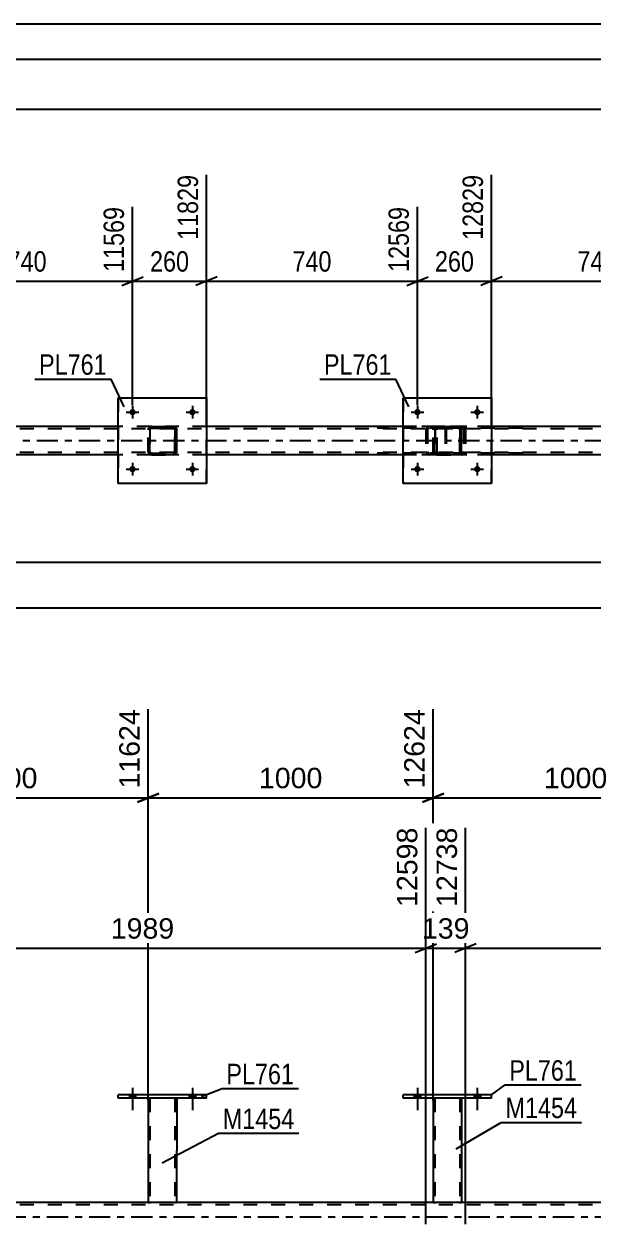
# Model space of a CAD drawing. Header units: millimetres. Extents: x 0 to 841, y 0 to 594.
# Drawn here: x 508.8 to 588.7, y 425.6 to 594 of the extents above; entities that cross this region are included whole.
import ezdxf

# ---------------------------------------------------------------- set-up
doc = ezdxf.new("R2010")
doc.units = ezdxf.units.MM
doc.linetypes.add('DXK_LINE_DOT2', pattern=[3.9198, 1.9599, -1.9599])
doc.linetypes.add('DXK_LINE_DOT3', pattern=[5.9187, 2.979, -0.9799, 0.9799, -0.9799])
doc.styles.add('Arial', font='ARIAL.TTF', dxfattribs={"height": 0.2})
doc.styles.add('Arial Narrow', font='ARIALN.TTF', dxfattribs={"height": 0.2})

# ---------------------------------------------------------------- blocks, each defined once
blk = doc.blocks.new('Unknown-317311647-1113')
at = {"color": 5, "linetype": 'Continuous'}
for p, q in [((841, 594), (0, 594)), ((836, 589), (5, 589))]:
    blk.add_line(p, q, dxfattribs=at)
blk = doc.blocks.new('Part-317311647-2614 - 2495')
at = {"color": 7, "linetype": 'DXK_LINE_DOT2'}
for p, q in [((710.15, 428.28), (74.08, 428.28)), ((530.27, 428.6), (526.27, 428.6)), ((570.28, 428.6), (566.28, 428.6))]:
    blk.add_line(p, q, dxfattribs=at)
at = {"color": 2, "linetype": 'Continuous'}
for p, q in [((526.27, 428.6), (490.27, 428.6)), ((566.28, 428.6), (530.27, 428.6)), ((606.28, 428.6), (570.28, 428.6))]:
    blk.add_line(p, q, dxfattribs=at)
at = {"color": 7, "linetype": 'DXK_LINE_DOT3'}
blk.add_line((74.08, 426.6), (719.95, 426.6), dxfattribs=at)
blk = doc.blocks.new('Bolt-317311647-2551 - 2495')
at = {"linetype": 'Continuous'}
for points in [[(563.64, 443.24), (564.52, 443.24), (564.52, 443.72), (563.64, 443.72)], [(572.04, 443.24), (572.92, 443.24), (572.92, 443.72), (572.04, 443.72)]]:
    blk.add_hatch(color=1, dxfattribs=at).paths.add_polyline_path(points)
at = {"color": 1, "linetype": 'Continuous'}
for p, q in [((564.08, 444.72), (564.08, 441.6)), ((572.48, 444.72), (572.48, 441.6)), ((563.64, 443.72), (563.64, 443.24)), ((564.52, 443.72), (564.52, 443.24)), ((572.04, 443.72), (572.04, 443.24)), ((572.92, 443.72), (572.92, 443.24))]:
    blk.add_line(p, q, dxfattribs=at)
blk = doc.blocks.new('Bolt-317311647-2552 - 2495')
at = {"linetype": 'Continuous'}
for points in [[(563.64, 443.24), (564.52, 443.24), (564.52, 443.72), (563.64, 443.72)], [(572.04, 443.24), (572.92, 443.24), (572.92, 443.72), (572.04, 443.72)]]:
    blk.add_hatch(color=1, dxfattribs=at).paths.add_polyline_path(points)
at = {"color": 1, "linetype": 'Continuous'}
for p, q in [((564.08, 444.72), (564.08, 441.6)), ((572.48, 444.72), (572.48, 441.6)), ((563.64, 443.72), (563.64, 443.24)), ((564.52, 443.72), (564.52, 443.24)), ((572.04, 443.72), (572.04, 443.24)), ((572.92, 443.72), (572.92, 443.24))]:
    blk.add_line(p, q, dxfattribs=at)
blk = doc.blocks.new('Bolt-317311647-2553 - 2495')
at = {"linetype": 'Continuous'}
for points in [[(523.64, 443.24), (524.52, 443.24), (524.52, 443.72), (523.64, 443.72)], [(532.04, 443.24), (532.92, 443.24), (532.92, 443.72), (532.04, 443.72)]]:
    blk.add_hatch(color=1, dxfattribs=at).paths.add_polyline_path(points)
at = {"color": 1, "linetype": 'Continuous'}
for p, q in [((524.08, 444.72), (524.08, 441.6)), ((532.48, 444.72), (532.48, 441.6)), ((523.64, 443.72), (523.64, 443.24)), ((524.52, 443.72), (524.52, 443.24)), ((532.04, 443.72), (532.04, 443.24)), ((532.92, 443.72), (532.92, 443.24))]:
    blk.add_line(p, q, dxfattribs=at)
blk = doc.blocks.new('Bolt-317311647-2554 - 2495')
at = {"linetype": 'Continuous'}
for points in [[(523.64, 443.24), (524.52, 443.24), (524.52, 443.72), (523.64, 443.72)], [(532.04, 443.24), (532.92, 443.24), (532.92, 443.72), (532.04, 443.72)]]:
    blk.add_hatch(color=1, dxfattribs=at).paths.add_polyline_path(points)
at = {"color": 1, "linetype": 'Continuous'}
for p, q in [((524.08, 444.72), (524.08, 441.6)), ((532.48, 444.72), (532.48, 441.6)), ((523.64, 443.72), (523.64, 443.24)), ((524.52, 443.72), (524.52, 443.24)), ((532.04, 443.72), (532.04, 443.24)), ((532.92, 443.72), (532.92, 443.24))]:
    blk.add_line(p, q, dxfattribs=at)
blk = doc.blocks.new('Part-317311647-2709 - 2495')
at = {"color": 2, "linetype": 'Continuous'}
for p, q in [((562.08, 443.24), (562.08, 443.72)), ((574.48, 443.72), (562.08, 443.72)), ((574.48, 443.24), (562.08, 443.24)), ((574.48, 443.24), (574.48, 443.72))]:
    blk.add_line(p, q, dxfattribs=at)
blk = doc.blocks.new('Part-317311647-2714 - 2495')
at = {"color": 7, "linetype": 'DXK_LINE_DOT2'}
for p, q in [((566.28, 443.25), (566.28, 443.25)), ((566.28, 443.25), (566.28, 443.24)), ((566.28, 443.24), (566.28, 443.25)), ((566.32, 443.25), (566.28, 443.25)), ((566.28, 443.25), (566.32, 443.25)), ((566.42, 443.25), (566.32, 443.25)), ((566.32, 443.25), (566.42, 443.25)), ((566.54, 443.25), (566.42, 443.25)), ((566.42, 443.25), (566.58, 443.25)), ((566.52, 443.25), (566.52, 443.25)), ((566.52, 443.25), (566.52, 428.6)), ((566.54, 443.25), (566.52, 443.25)), ((566.52, 443.25), (566.54, 443.25)), ((569.98, 443.24), (566.54, 443.25)), ((566.59, 443.25), (566.54, 443.25)), ((566.54, 443.25), (566.59, 443.25)), ((569.98, 443.24), (566.58, 443.25)), ((569.89, 443.24), (566.59, 443.25)), ((566.59, 443.25), (566.67, 443.25)), ((569.97, 443.24), (566.67, 443.25)), ((569.97, 443.24), (569.89, 443.24)), ((570.02, 443.24), (569.97, 443.24)), ((569.97, 443.24), (570.02, 443.24)), ((569.98, 443.24), (570.14, 443.24)), ((570.14, 443.24), (569.98, 443.24)), ((570.04, 443.24), (570.02, 443.24)), ((570.02, 443.24), (570.04, 443.24)), ((570.04, 443.24), (570.04, 443.24)), ((570.04, 443.24), (570.04, 428.6)), ((570.14, 443.24), (570.24, 443.24)), ((570.24, 443.24), (570.14, 443.24)), ((570.24, 443.24), (570.28, 443.24)), ((570.28, 443.24), (570.24, 443.24)), ((570.28, 443.24), (570.28, 443.24)), ((570.28, 443.24), (570.28, 443.24)), ((570.28, 443.24), (570.28, 443.24)), ((566.28, 428.6), (566.31, 428.6)), ((566.31, 428.6), (566.42, 428.6)), ((566.42, 428.6), (566.57, 428.6)), ((566.53, 428.6), (566.52, 428.6)), ((566.52, 428.6), (566.53, 428.6)), ((566.59, 428.6), (566.53, 428.6)), ((566.53, 428.6), (566.57, 428.6)), ((569.98, 428.6), (566.57, 428.6)), ((566.57, 428.6), (566.59, 428.6)), ((569.89, 428.6), (566.59, 428.6)), ((566.59, 428.6), (566.66, 428.6)), ((570.02, 428.6), (566.66, 428.6)), ((569.97, 428.6), (569.89, 428.6)), ((570.02, 428.6), (569.97, 428.6)), ((569.98, 428.6), (570.13, 428.6)), ((570.04, 428.6), (570.02, 428.6)), ((570.02, 428.6), (570.04, 428.6)), ((570.13, 428.6), (570.24, 428.6)), ((570.24, 428.6), (570.28, 428.6))]:
    blk.add_line(p, q, dxfattribs=at)
at = {"color": 2, "linetype": 'Continuous'}
for p, q in [((566.28, 443.24), (566.28, 428.6)), ((570.28, 443.24), (570.28, 428.6)), ((566.31, 428.6), (566.28, 428.6)), ((566.42, 428.6), (566.31, 428.6)), ((566.57, 428.6), (566.42, 428.6)), ((569.98, 428.6), (566.57, 428.6)), ((570.13, 428.6), (569.98, 428.6)), ((570.24, 428.6), (570.13, 428.6)), ((570.28, 428.6), (570.24, 428.6))]:
    blk.add_line(p, q, dxfattribs=at)
blk = doc.blocks.new('Part-317311647-2719 - 2495')
at = {"color": 2, "linetype": 'Continuous'}
for p, q in [((522.08, 443.24), (522.08, 443.72)), ((534.48, 443.72), (522.08, 443.72)), ((534.48, 443.24), (522.08, 443.24)), ((534.48, 443.24), (534.48, 443.72))]:
    blk.add_line(p, q, dxfattribs=at)
blk = doc.blocks.new('Part-317311647-2724 - 2495')
at = {"color": 2, "linetype": 'Continuous'}
for p, q in [((526.28, 443.24), (526.27, 428.6)), ((530.28, 443.24), (530.27, 428.6)), ((526.31, 428.6), (526.27, 428.6)), ((526.41, 428.6), (526.31, 428.6)), ((526.57, 428.6), (526.41, 428.6)), ((529.98, 428.6), (526.57, 428.6)), ((530.13, 428.6), (529.98, 428.6)), ((530.24, 428.6), (530.13, 428.6)), ((530.27, 428.6), (530.24, 428.6))]:
    blk.add_line(p, q, dxfattribs=at)
at = {"color": 7, "linetype": 'DXK_LINE_DOT2'}
for p, q in [((526.28, 443.25), (526.28, 443.25)), ((526.28, 443.25), (526.28, 443.24)), ((526.28, 443.24), (526.28, 443.25)), ((526.31, 443.25), (526.28, 443.25)), ((526.28, 443.25), (526.31, 443.25)), ((526.42, 443.25), (526.31, 443.25)), ((526.31, 443.25), (526.42, 443.25)), ((526.54, 443.25), (526.42, 443.25)), ((526.42, 443.25), (526.57, 443.25)), ((526.52, 443.25), (526.51, 428.6)), ((526.52, 443.25), (526.52, 443.25)), ((526.54, 443.25), (526.52, 443.25)), ((526.52, 443.25), (526.54, 443.25)), ((529.98, 443.24), (526.54, 443.25)), ((526.59, 443.25), (526.54, 443.25)), ((526.54, 443.25), (526.59, 443.25)), ((529.98, 443.24), (526.57, 443.25)), ((529.89, 443.24), (526.59, 443.25)), ((526.59, 443.25), (526.67, 443.25)), ((529.97, 443.24), (526.67, 443.25)), ((529.97, 443.24), (529.89, 443.24)), ((530.02, 443.24), (529.97, 443.24)), ((529.97, 443.24), (530.02, 443.24)), ((529.98, 443.24), (530.14, 443.24)), ((530.14, 443.24), (529.98, 443.24)), ((530.04, 443.24), (530.02, 443.24)), ((530.02, 443.24), (530.04, 443.24)), ((530.04, 443.24), (530.03, 428.6)), ((530.04, 443.24), (530.04, 443.24)), ((530.14, 443.24), (530.24, 443.24)), ((530.24, 443.24), (530.14, 443.24)), ((530.24, 443.24), (530.28, 443.24)), ((530.28, 443.24), (530.24, 443.24)), ((530.28, 443.24), (530.28, 443.24)), ((530.28, 443.24), (530.28, 443.24)), ((530.28, 443.24), (530.28, 443.24)), ((526.27, 428.6), (526.31, 428.6)), ((526.31, 428.6), (526.41, 428.6)), ((526.41, 428.6), (526.57, 428.6)), ((526.53, 428.6), (526.51, 428.6)), ((526.51, 428.6), (526.53, 428.6)), ((526.58, 428.6), (526.53, 428.6)), ((526.53, 428.6), (526.57, 428.6)), ((529.98, 428.6), (526.57, 428.6)), ((526.57, 428.6), (526.58, 428.6)), ((529.88, 428.6), (526.58, 428.6)), ((526.58, 428.6), (526.66, 428.6)), ((530.01, 428.6), (526.66, 428.6)), ((529.96, 428.6), (529.88, 428.6)), ((530.01, 428.6), (529.96, 428.6)), ((529.98, 428.6), (530.13, 428.6)), ((530.03, 428.6), (530.01, 428.6)), ((530.01, 428.6), (530.03, 428.6)), ((530.13, 428.6), (530.24, 428.6)), ((530.24, 428.6), (530.27, 428.6))]:
    blk.add_line(p, q, dxfattribs=at)
blk = doc.blocks.new('Part-317311647-1500 - 1424')
at = {"color": 7, "linetype": 'DXK_LINE_DOT2'}
for p, q in [((710.15, 537.21), (114.08, 537.21)), ((534.48, 537.53), (522.08, 537.53)), ((574.48, 537.53), (562.08, 537.53)), ((710.15, 533.85), (114.08, 533.85)), ((534.48, 533.53), (522.08, 533.53)), ((574.48, 533.53), (562.08, 533.53))]:
    blk.add_line(p, q, dxfattribs=at)
at = {"color": 2, "linetype": 'Continuous'}
for p, q in [((522.08, 537.53), (494.48, 537.53)), ((562.08, 537.53), (534.48, 537.53)), ((602.08, 537.53), (574.48, 537.53)), ((522.08, 533.53), (494.48, 533.53)), ((562.08, 533.53), (534.48, 533.53)), ((602.08, 533.53), (574.48, 533.53))]:
    blk.add_line(p, q, dxfattribs=at)
at = {"color": 7, "linetype": 'DXK_LINE_DOT3'}
blk.add_line((114.08, 535.53), (710.15, 535.53), dxfattribs=at)
blk = doc.blocks.new('Part-317311647-1589 - 1424')
at = {"color": 7, "linetype": 'DXK_LINE_DOT2'}
for p, q in [((526.27, 537.05), (526.31, 537.24)), ((526.31, 537.24), (526.28, 537.05)), ((526.58, 537.22), (526.53, 537.15)), ((526.54, 537.14), (526.59, 537.22)), ((526.57, 537.5), (526.75, 537.53)), ((526.76, 537.53), (526.57, 537.5)), ((526.66, 537.28), (526.58, 537.22)), ((526.59, 537.22), (526.67, 537.27)), ((526.75, 537.29), (526.66, 537.28)), ((526.67, 537.27), (526.76, 537.29)), ((526.76, 537.53), (526.75, 537.53)), ((526.75, 537.53), (529.79, 537.53)), ((526.75, 537.29), (526.76, 537.29)), ((529.79, 537.29), (526.75, 537.29)), ((526.76, 537.53), (529.8, 537.53)), ((526.76, 537.29), (529.8, 537.29)), ((529.79, 537.53), (529.8, 537.53)), ((529.79, 537.53), (529.98, 537.5)), ((529.8, 537.29), (529.79, 537.29)), ((529.88, 537.28), (529.79, 537.29)), ((529.98, 537.5), (529.8, 537.53)), ((529.8, 537.29), (529.89, 537.27)), ((529.88, 537.28), (529.89, 537.27)), ((529.96, 537.22), (529.88, 537.28)), ((529.89, 537.27), (529.97, 537.22)), ((530.01, 537.15), (529.96, 537.22)), ((529.97, 537.22), (530.02, 537.14)), ((530.24, 537.24), (530.27, 537.05)), ((530.28, 537.05), (530.24, 537.24)), ((526.27, 537.05), (526.28, 537.05)), ((526.27, 534.01), (526.27, 537.05)), ((526.28, 534.01), (526.28, 537.05)), ((526.53, 537.15), (526.51, 537.05)), ((526.52, 537.05), (526.51, 537.05)), ((526.51, 537.05), (526.51, 534.01)), ((526.52, 537.05), (526.54, 537.14)), ((526.52, 534.01), (526.52, 537.05)), ((530.03, 537.05), (530.01, 537.15)), ((530.02, 537.14), (530.04, 537.05)), ((530.04, 537.05), (530.03, 537.05)), ((530.03, 537.05), (530.03, 534.01)), ((530.04, 534.01), (530.04, 537.05)), ((530.28, 537.05), (530.27, 537.05)), ((530.27, 537.05), (530.27, 534.01)), ((530.28, 534.01), (530.28, 537.05)), ((526.28, 534.01), (526.27, 534.01)), ((526.31, 533.83), (526.27, 534.01)), ((526.28, 534.01), (526.31, 533.83)), ((526.51, 534.01), (526.52, 534.01)), ((526.51, 534.01), (526.53, 533.92)), ((526.54, 533.92), (526.52, 534.01)), ((526.53, 533.92), (526.58, 533.84)), ((526.59, 533.84), (526.54, 533.92)), ((526.58, 533.84), (526.66, 533.79)), ((526.67, 533.79), (526.59, 533.84)), ((529.88, 533.79), (529.96, 533.84)), ((529.97, 533.84), (529.89, 533.79)), ((529.96, 533.84), (530.01, 533.92)), ((530.02, 533.92), (529.97, 533.84)), ((530.01, 533.92), (530.03, 534.01)), ((530.04, 534.01), (530.02, 533.92)), ((530.03, 534.01), (530.04, 534.01)), ((530.27, 534.01), (530.24, 533.83)), ((530.24, 533.83), (530.28, 534.01)), ((530.27, 534.01), (530.28, 534.01)), ((526.57, 533.57), (526.57, 533.57)), ((526.75, 533.53), (526.57, 533.57)), ((526.57, 533.57), (526.76, 533.53)), ((526.66, 533.79), (526.75, 533.77)), ((526.76, 533.77), (526.67, 533.79)), ((526.76, 533.77), (526.75, 533.77)), ((526.75, 533.77), (529.79, 533.77)), ((526.76, 533.53), (526.75, 533.53)), ((526.75, 533.53), (529.79, 533.53)), ((526.76, 533.77), (529.8, 533.77)), ((526.76, 533.53), (529.8, 533.53)), ((529.79, 533.77), (529.88, 533.79)), ((529.79, 533.77), (529.8, 533.77)), ((529.98, 533.57), (529.79, 533.53)), ((529.79, 533.53), (529.8, 533.53)), ((529.89, 533.79), (529.8, 533.77)), ((529.8, 533.53), (529.98, 533.57))]:
    blk.add_line(p, q, dxfattribs=at)
at = {"color": 7, "linetype": 'DXK_LINE_DOT3'}
blk.add_line((528.28, 535.53), (528.27, 535.53), dxfattribs=at)
at = {"color": 7, "linetype": 'DXK_LINE_DOT2'}
for centre, start, end in [((526.75, 537.05), 112.5, 157.5), ((526.76, 537.05), 112.5, 157.5), ((529.79, 537.05), 22.5, 67.5), ((529.8, 537.05), 22.5, 67.5), ((526.75, 534.01), 202.5, 247.5), ((526.76, 534.01), 202.5, 247.5), ((529.79, 534.01), 292.5, 337.5), ((529.8, 534.01), 292.5, 337.5)]:
    blk.add_arc(centre, 0.48, start, end, dxfattribs=at)
blk = doc.blocks.new('Part-317311647-1583 - 1424')
at = {"color": 7, "linetype": 'DXK_LINE_DOT2'}
for p, q in [((566.28, 537.05), (566.31, 537.24)), ((566.32, 537.24), (566.28, 537.05)), ((566.59, 537.22), (566.53, 537.15)), ((566.54, 537.14), (566.59, 537.22)), ((566.57, 537.5), (566.76, 537.53)), ((566.76, 537.53), (566.58, 537.5)), ((566.66, 537.28), (566.59, 537.22)), ((566.59, 537.22), (566.67, 537.27)), ((566.76, 537.29), (566.66, 537.28)), ((566.67, 537.27), (566.76, 537.29)), ((566.76, 537.53), (569.8, 537.53)), ((566.76, 537.53), (566.76, 537.53)), ((566.76, 537.53), (569.8, 537.53)), ((566.76, 537.29), (569.8, 537.29)), ((566.76, 537.29), (566.76, 537.29)), ((569.8, 537.29), (566.76, 537.29)), ((569.8, 537.53), (569.8, 537.53)), ((569.8, 537.53), (569.98, 537.5)), ((569.98, 537.5), (569.8, 537.53)), ((569.8, 537.29), (569.8, 537.29)), ((569.8, 537.29), (569.89, 537.27)), ((569.89, 537.28), (569.8, 537.29)), ((569.89, 537.28), (569.89, 537.27)), ((569.97, 537.22), (569.89, 537.28)), ((569.89, 537.27), (569.97, 537.22)), ((569.97, 537.22), (570.02, 537.14)), ((570.02, 537.15), (569.97, 537.22)), ((570.24, 537.24), (570.28, 537.05)), ((570.28, 537.05), (570.24, 537.24)), ((566.28, 534.01), (566.28, 537.05)), ((566.28, 537.05), (566.28, 537.05)), ((566.28, 534.01), (566.28, 537.05)), ((566.53, 537.15), (566.52, 537.05)), ((566.52, 537.05), (566.54, 537.14)), ((566.52, 534.01), (566.52, 537.05)), ((566.52, 537.05), (566.52, 537.05)), ((566.52, 537.05), (566.52, 534.01)), ((570.04, 537.05), (570.02, 537.15)), ((570.02, 537.14), (570.04, 537.05)), ((570.04, 534.01), (570.04, 537.05)), ((570.04, 537.05), (570.04, 537.05)), ((570.04, 537.05), (570.04, 534.01)), ((570.28, 534.01), (570.28, 537.05)), ((570.28, 537.05), (570.28, 537.05)), ((570.28, 537.05), (570.28, 534.01)), ((566.28, 534.01), (566.28, 534.01)), ((566.31, 533.83), (566.28, 534.01)), ((566.28, 534.01), (566.32, 533.83)), ((566.52, 534.01), (566.52, 534.01)), ((566.54, 533.92), (566.52, 534.01)), ((566.52, 534.01), (566.53, 533.92)), ((566.53, 533.92), (566.59, 533.84)), ((566.59, 533.84), (566.54, 533.92)), ((566.67, 533.79), (566.59, 533.84)), ((566.59, 533.84), (566.66, 533.79)), ((569.97, 533.84), (569.89, 533.79)), ((569.89, 533.79), (569.97, 533.84)), ((570.02, 533.92), (569.97, 533.84)), ((569.97, 533.84), (570.02, 533.92)), ((570.04, 534.01), (570.02, 533.92)), ((570.02, 533.92), (570.04, 534.01)), ((570.04, 534.01), (570.04, 534.01)), ((570.28, 534.01), (570.24, 533.83)), ((570.24, 533.83), (570.28, 534.01)), ((570.28, 534.01), (570.28, 534.01)), ((566.57, 533.57), (566.58, 533.57)), ((566.76, 533.53), (566.57, 533.57)), ((566.58, 533.57), (566.76, 533.53)), ((566.66, 533.79), (566.76, 533.77)), ((566.76, 533.77), (566.67, 533.79)), ((566.76, 533.77), (569.8, 533.77)), ((566.76, 533.77), (566.76, 533.77)), ((566.76, 533.77), (569.8, 533.77)), ((566.76, 533.53), (569.8, 533.53)), ((566.76, 533.53), (566.76, 533.53)), ((566.76, 533.53), (569.8, 533.53)), ((569.89, 533.79), (569.8, 533.77)), ((569.8, 533.77), (569.89, 533.79)), ((569.8, 533.77), (569.8, 533.77)), ((569.98, 533.57), (569.8, 533.53)), ((569.8, 533.53), (569.98, 533.57)), ((569.8, 533.53), (569.8, 533.53))]:
    blk.add_line(p, q, dxfattribs=at)
at = {"color": 7, "linetype": 'DXK_LINE_DOT3'}
blk.add_line((568.28, 535.53), (568.27, 535.53), dxfattribs=at)
at = {"color": 7, "linetype": 'DXK_LINE_DOT2'}
for centre, start, end in [((566.76, 537.05), 112.5, 157.5), ((566.76, 537.05), 112.5, 157.5), ((569.8, 537.05), 22.5, 67.5), ((569.8, 537.05), 22.5, 67.5), ((566.76, 534.01), 202.5, 247.5), ((566.76, 534.01), 202.5, 247.5), ((569.8, 534.01), 292.5, 337.5), ((569.8, 534.01), 292.5, 337.5)]:
    blk.add_arc(centre, 0.48, start, end, dxfattribs=at)
blk = doc.blocks.new('Bolt-317311647-1455 - 1424')
at = {"linetype": 'Continuous'}
for points in [[(563.64, 539.53), (563.65, 539.62), (563.68, 539.71), (563.72, 539.79), (563.79, 539.86), (563.86, 539.91), (563.94, 539.95), (564.03, 539.97), (564.13, 539.97), (564.22, 539.95), (564.3, 539.91), (564.37, 539.86), (564.44, 539.79), (564.48, 539.71), (564.51, 539.62), (564.52, 539.53), (564.51, 539.44), (564.48, 539.35), (564.44, 539.27), (564.37, 539.21), (564.3, 539.15), (564.22, 539.11), (564.13, 539.1), (564.03, 539.1), (563.94, 539.11), (563.86, 539.15), (563.79, 539.21), (563.72, 539.27), (563.68, 539.35), (563.65, 539.44)], [(572.04, 539.53), (572.05, 539.62), (572.08, 539.71), (572.12, 539.79), (572.19, 539.86), (572.26, 539.91), (572.34, 539.95), (572.43, 539.97), (572.53, 539.97), (572.62, 539.95), (572.7, 539.91), (572.77, 539.86), (572.84, 539.79), (572.88, 539.71), (572.91, 539.62), (572.92, 539.53), (572.91, 539.44), (572.88, 539.35), (572.84, 539.27), (572.77, 539.21), (572.7, 539.15), (572.62, 539.11), (572.53, 539.1), (572.43, 539.1), (572.34, 539.11), (572.26, 539.15), (572.19, 539.21), (572.12, 539.27), (572.08, 539.35), (572.05, 539.44)]]:
    blk.add_hatch(color=1, dxfattribs=at).paths.add_polyline_path(points)
at = {"color": 1, "linetype": 'Continuous'}
for p, q in [((563.2, 539.53), (564.96, 539.53)), ((564.08, 540.41), (564.08, 538.65)), ((571.6, 539.53), (573.36, 539.53)), ((572.48, 540.41), (572.48, 538.65))]:
    blk.add_line(p, q, dxfattribs=at)
blk = doc.blocks.new('Bolt-317311647-1456 - 1424')
at = {"linetype": 'Continuous'}
for points in [[(563.64, 531.53), (563.65, 531.62), (563.68, 531.71), (563.72, 531.79), (563.79, 531.86), (563.86, 531.91), (563.94, 531.95), (564.03, 531.97), (564.13, 531.97), (564.22, 531.95), (564.3, 531.91), (564.37, 531.86), (564.44, 531.79), (564.48, 531.71), (564.51, 531.62), (564.52, 531.53), (564.51, 531.44), (564.48, 531.35), (564.44, 531.27), (564.37, 531.21), (564.3, 531.15), (564.22, 531.11), (564.13, 531.1), (564.03, 531.1), (563.94, 531.11), (563.86, 531.15), (563.79, 531.21), (563.72, 531.27), (563.68, 531.35), (563.65, 531.44)], [(572.04, 531.53), (572.05, 531.62), (572.08, 531.71), (572.12, 531.79), (572.19, 531.86), (572.26, 531.91), (572.34, 531.95), (572.43, 531.97), (572.53, 531.97), (572.62, 531.95), (572.7, 531.91), (572.77, 531.86), (572.84, 531.79), (572.88, 531.71), (572.91, 531.62), (572.92, 531.53), (572.91, 531.44), (572.88, 531.35), (572.84, 531.27), (572.77, 531.21), (572.7, 531.15), (572.62, 531.11), (572.53, 531.1), (572.43, 531.1), (572.34, 531.11), (572.26, 531.15), (572.19, 531.21), (572.12, 531.27), (572.08, 531.35), (572.05, 531.44)]]:
    blk.add_hatch(color=1, dxfattribs=at).paths.add_polyline_path(points)
at = {"color": 1, "linetype": 'Continuous'}
for p, q in [((564.08, 532.41), (564.08, 530.65)), ((572.48, 532.41), (572.48, 530.65)), ((563.2, 531.53), (564.96, 531.53)), ((571.6, 531.53), (573.36, 531.53))]:
    blk.add_line(p, q, dxfattribs=at)
blk = doc.blocks.new('Bolt-317311647-1457 - 1424')
at = {"linetype": 'Continuous'}
for points in [[(523.64, 539.53), (523.65, 539.62), (523.68, 539.71), (523.72, 539.79), (523.78, 539.86), (523.86, 539.91), (523.94, 539.95), (524.03, 539.97), (524.12, 539.97), (524.21, 539.95), (524.3, 539.91), (524.37, 539.86), (524.43, 539.79), (524.48, 539.71), (524.51, 539.62), (524.52, 539.53), (524.51, 539.44), (524.48, 539.35), (524.43, 539.27), (524.37, 539.21), (524.3, 539.15), (524.21, 539.11), (524.12, 539.1), (524.03, 539.1), (523.94, 539.11), (523.86, 539.15), (523.78, 539.21), (523.72, 539.27), (523.68, 539.35), (523.65, 539.44)], [(532.04, 539.53), (532.05, 539.62), (532.08, 539.71), (532.12, 539.79), (532.18, 539.86), (532.26, 539.91), (532.34, 539.95), (532.43, 539.97), (532.52, 539.97), (532.61, 539.95), (532.7, 539.91), (532.77, 539.86), (532.83, 539.79), (532.88, 539.71), (532.91, 539.62), (532.92, 539.53), (532.91, 539.44), (532.88, 539.35), (532.83, 539.27), (532.77, 539.21), (532.7, 539.15), (532.61, 539.11), (532.52, 539.1), (532.43, 539.1), (532.34, 539.11), (532.26, 539.15), (532.18, 539.21), (532.12, 539.27), (532.08, 539.35), (532.05, 539.44)]]:
    blk.add_hatch(color=1, dxfattribs=at).paths.add_polyline_path(points)
at = {"color": 1, "linetype": 'Continuous'}
for p, q in [((523.2, 539.53), (524.96, 539.53)), ((524.08, 540.41), (524.08, 538.65)), ((531.6, 539.53), (533.36, 539.53)), ((532.48, 540.41), (532.48, 538.65))]:
    blk.add_line(p, q, dxfattribs=at)
blk = doc.blocks.new('Bolt-317311647-1458 - 1424')
at = {"linetype": 'Continuous'}
for points in [[(523.64, 531.53), (523.65, 531.62), (523.68, 531.71), (523.72, 531.79), (523.78, 531.86), (523.86, 531.91), (523.94, 531.95), (524.03, 531.97), (524.12, 531.97), (524.21, 531.95), (524.3, 531.91), (524.37, 531.86), (524.43, 531.79), (524.48, 531.71), (524.51, 531.62), (524.52, 531.53), (524.51, 531.44), (524.48, 531.35), (524.43, 531.27), (524.37, 531.21), (524.3, 531.15), (524.21, 531.11), (524.12, 531.1), (524.03, 531.1), (523.94, 531.11), (523.86, 531.15), (523.78, 531.21), (523.72, 531.27), (523.68, 531.35), (523.65, 531.44)], [(532.04, 531.53), (532.05, 531.62), (532.08, 531.71), (532.12, 531.79), (532.18, 531.86), (532.26, 531.91), (532.34, 531.95), (532.43, 531.97), (532.52, 531.97), (532.61, 531.95), (532.7, 531.91), (532.77, 531.86), (532.83, 531.79), (532.88, 531.71), (532.91, 531.62), (532.92, 531.53), (532.91, 531.44), (532.88, 531.35), (532.83, 531.27), (532.77, 531.21), (532.7, 531.15), (532.61, 531.11), (532.52, 531.1), (532.43, 531.1), (532.34, 531.11), (532.26, 531.15), (532.18, 531.21), (532.12, 531.27), (532.08, 531.35), (532.05, 531.44)]]:
    blk.add_hatch(color=1, dxfattribs=at).paths.add_polyline_path(points)
at = {"color": 1, "linetype": 'Continuous'}
for p, q in [((524.08, 532.41), (524.08, 530.65)), ((532.48, 532.41), (532.48, 530.65)), ((523.2, 531.53), (524.96, 531.53)), ((531.6, 531.53), (533.36, 531.53))]:
    blk.add_line(p, q, dxfattribs=at)
blk = doc.blocks.new('Part-317311647-1582 - 1424')
at = {"color": 2, "linetype": 'Continuous'}
for p, q in [((562.08, 529.53), (562.08, 541.53)), ((562.08, 541.53), (562.08, 541.53)), ((562.08, 541.53), (574.48, 541.53)), ((574.48, 541.53), (574.48, 529.53)), ((562.08, 529.53), (562.08, 529.53)), ((574.48, 529.53), (562.08, 529.53))]:
    blk.add_line(p, q, dxfattribs=at)
at = {"color": 7, "linetype": 'DXK_LINE_DOT2'}
for p, q in [((562.08, 541.53), (562.08, 529.53)), ((562.08, 541.53), (562.08, 541.53)), ((574.48, 529.53), (574.48, 541.53)), ((562.08, 529.53), (562.08, 529.53))]:
    blk.add_line(p, q, dxfattribs=at)
blk = doc.blocks.new('Part-317311647-1588 - 1424')
at = {"color": 2, "linetype": 'Continuous'}
for p, q in [((522.08, 529.53), (522.08, 541.53)), ((522.08, 541.53), (522.08, 541.53)), ((522.08, 541.53), (534.48, 541.53)), ((534.48, 541.53), (534.48, 529.53)), ((522.08, 529.53), (522.08, 529.53)), ((534.48, 529.53), (522.08, 529.53))]:
    blk.add_line(p, q, dxfattribs=at)
at = {"color": 7, "linetype": 'DXK_LINE_DOT2'}
for p, q in [((522.08, 541.53), (522.08, 529.53)), ((522.08, 541.53), (522.08, 541.53)), ((534.48, 529.53), (534.48, 541.53)), ((522.08, 529.53), (522.08, 529.53))]:
    blk.add_line(p, q, dxfattribs=at)
blk = doc.blocks.new('Part-317311647-1634 - 1424')
at = {"color": 7, "linetype": 'DXK_LINE_DOT2'}
for p, q in [((566.61, 537.19), (566.58, 537.05)), ((566.62, 537.24), (566.61, 537.19)), ((566.85, 537.15), (566.91, 537.22)), ((567.09, 537.53), (566.89, 537.5)), ((566.91, 537.22), (566.99, 537.28)), ((566.99, 537.28), (567.09, 537.29)), ((578.86, 537.53), (567.09, 537.53)), ((578.86, 537.29), (567.09, 537.29)), ((570.52, 537.5), (570.32, 537.53)), ((570.32, 537.29), (570.42, 537.28)), ((570.42, 537.28), (570.5, 537.22)), ((570.5, 537.22), (570.56, 537.15)), ((570.81, 537.19), (570.8, 537.24)), ((570.83, 537.05), (570.81, 537.19)), ((566.58, 537.05), (566.58, 534.01)), ((566.83, 537.05), (566.85, 537.15)), ((566.83, 534.01), (566.83, 537.05)), ((570.56, 537.15), (570.58, 537.05)), ((570.58, 537.05), (570.58, 534.01)), ((570.83, 537.05), (570.83, 534.01)), ((566.58, 534.01), (566.58, 533.98)), ((566.58, 533.98), (566.61, 533.88)), ((566.61, 533.88), (566.62, 533.83)), ((566.85, 533.92), (566.83, 534.01)), ((566.91, 533.84), (566.85, 533.92)), ((566.99, 533.79), (566.91, 533.84)), ((570.5, 533.84), (570.42, 533.79)), ((570.56, 533.92), (570.5, 533.84)), ((570.58, 534.01), (570.56, 533.92)), ((570.8, 533.83), (570.81, 533.88)), ((570.81, 533.88), (570.83, 533.98)), ((570.83, 533.98), (570.83, 534.01)), ((566.89, 533.57), (567.09, 533.53)), ((567.09, 533.77), (566.99, 533.79)), ((578.86, 533.77), (567.09, 533.77)), ((578.86, 533.53), (567.09, 533.53)), ((570.42, 533.79), (570.32, 533.77)), ((570.32, 533.53), (570.52, 533.57))]:
    blk.add_line(p, q, dxfattribs=at)
for centre, start, end in [((567.07, 537.03), 110.7583, 155.68), ((570.34, 537.03), 24.32, 69.2417), ((567.07, 534.03), 204.32, 249.2417), ((570.34, 534.03), 290.7583, 335.68)]:
    blk.add_arc(centre, 0.496, start, end, dxfattribs=at)
blk = doc.blocks.new('Part-317311647-1640 - 1424')
at = {"color": 7, "linetype": 'DXK_LINE_DOT2'}
for p, q in [((567.85, 537.53), (558.45, 537.53)), ((567.85, 537.29), (558.45, 537.29)), ((565.29, 537.19), (565.26, 537.05)), ((565.3, 537.24), (565.29, 537.19)), ((565.53, 537.15), (565.58, 537.22)), ((565.76, 537.53), (565.57, 537.5)), ((565.58, 537.22), (565.67, 537.28)), ((565.67, 537.28), (565.76, 537.29)), ((566.58, 537.53), (566.58, 537.29)), ((567.96, 537.5), (567.85, 537.53)), ((567.85, 537.29), (567.91, 537.28)), ((567.91, 537.28), (567.95, 537.22)), ((567.95, 537.22), (567.98, 537.15)), ((568.05, 537.39), (567.96, 537.5)), ((568.1, 537.24), (568.05, 537.39)), ((568.12, 537.05), (568.1, 537.24)), ((565.26, 537.05), (565.26, 534.01)), ((565.51, 537.05), (565.53, 537.15)), ((565.51, 537.05), (565.51, 534.01)), ((567.98, 537.15), (567.99, 537.05)), ((567.99, 537.05), (567.99, 534.01)), ((568.12, 537.05), (568.12, 534.01)), ((565.26, 534.01), (565.27, 533.98)), ((565.27, 533.98), (565.29, 533.88)), ((565.29, 533.88), (565.3, 533.83)), ((565.53, 533.92), (565.51, 534.01)), ((565.58, 533.84), (565.53, 533.92)), ((565.67, 533.79), (565.58, 533.84)), ((567.95, 533.84), (567.91, 533.79)), ((567.95, 533.84), (567.96, 533.88)), ((567.96, 533.88), (567.98, 533.92)), ((567.98, 533.92), (567.99, 534.01)), ((568.05, 533.67), (568.1, 533.83)), ((568.1, 533.83), (568.12, 534.01)), ((567.85, 533.77), (558.45, 533.77)), ((567.85, 533.53), (558.45, 533.53)), ((565.57, 533.57), (565.76, 533.53)), ((565.76, 533.77), (565.67, 533.79)), ((566.58, 533.53), (566.58, 533.77)), ((567.91, 533.79), (567.85, 533.77)), ((567.85, 533.53), (567.96, 533.57)), ((567.96, 533.57), (568.05, 533.67))]:
    blk.add_line(p, q, dxfattribs=at)
for centre, start, end in [((565.75, 537.04), 111.1941, 156.1506), ((565.75, 534.03), 203.8494, 248.8059)]:
    blk.add_arc(centre, 0.492, start, end, dxfattribs=at)
blk = doc.blocks.new('StraightDimension-317311647-10842 - 2495')
at = {"color": 7, "linetype": 'Continuous'}
for p, q in [((486.28, 443.66), (486.28, 497.83)), ((526.28, 442.95), (526.28, 497.83)), ((487.78, 486.01), (484.78, 484.81)), ((486.28, 485.41), (526.28, 485.41)), ((524.78, 484.81), (527.78, 486.01))]:
    blk.add_line(p, q, dxfattribs=at)
at = {"color": 0, "linetype": 'Continuous'}
blk.add_wipeout([(525.68, 498.43), (521.48, 498.43), (521.48, 486.11), (525.68, 486.11)], dxfattribs=at)
at = {"color": 0}
blk.add_wipeout([(511.32, 486.16), (511.32, 490.36), (501.23, 490.36), (501.23, 486.16)], dxfattribs=at)
at = {"color": 3, "linetype": 'Continuous', "style": 'Arial'}
blk.add_text('11624', height=2.865, rotation=90.0002, dxfattribs=at).set_placement((525.08, 486.71))
at = {"color": 3, "style": 'Arial'}
blk.add_text('1000', height=2.865, dxfattribs=at).set_placement((501.83, 486.76))
blk = doc.blocks.new('StraightDimension-317311647-3181 - 2495')
at = {"color": 7, "linetype": 'Continuous'}
for p, q in [((570.83, 425.6), (570.83, 481.22)), ((650.39, 425.6), (650.39, 481.22)), ((572.33, 464.9), (569.33, 463.7)), ((648.89, 463.7), (651.89, 464.9)), ((570.83, 464.3), (650.39, 464.3))]:
    blk.add_line(p, q, dxfattribs=at)
at = {"color": 0, "linetype": 'Continuous'}
blk.add_wipeout([(649.79, 481.82), (645.59, 481.82), (645.59, 469.5), (649.79, 469.5)], dxfattribs=at)
at = {"color": 0}
blk.add_wipeout([(615.66, 465.05), (615.66, 469.25), (605.57, 469.25), (605.57, 465.05)], dxfattribs=at)
at = {"color": 3, "linetype": 'Continuous', "style": 'Arial'}
blk.add_text('14727', height=2.865, rotation=90.0002, dxfattribs=at).set_placement((649.19, 470.1))
at = {"color": 3, "style": 'Arial'}
blk.add_text('1989', height=2.865, dxfattribs=at).set_placement((606.17, 465.65))
blk = doc.blocks.new('StraightDimension-317311647-10841 - 2495')
at = {"color": 7, "linetype": 'Continuous'}
for p, q in [((526.28, 442.95), (526.28, 497.83)), ((566.28, 442.94), (566.28, 497.83)), ((527.78, 486.01), (524.78, 484.81)), ((526.28, 485.41), (566.28, 485.41)), ((564.78, 484.81), (567.78, 486.01))]:
    blk.add_line(p, q, dxfattribs=at)
at = {"color": 0, "linetype": 'Continuous'}
blk.add_wipeout([(565.68, 498.43), (561.48, 498.43), (561.48, 486.11), (565.68, 486.11)], dxfattribs=at)
at = {"color": 0}
blk.add_wipeout([(551.33, 486.16), (551.33, 490.36), (541.23, 490.36), (541.23, 486.16)], dxfattribs=at)
at = {"color": 3, "linetype": 'Continuous', "style": 'Arial'}
blk.add_text('12624', height=2.865, rotation=90.0002, dxfattribs=at).set_placement((565.08, 486.71))
at = {"color": 3, "style": 'Arial'}
blk.add_text('1000', height=2.865, dxfattribs=at).set_placement((541.83, 486.76))
blk = doc.blocks.new('StraightDimension-317311647-10840 - 2495')
at = {"color": 7, "linetype": 'Continuous'}
for p, q in [((566.28, 442.94), (566.28, 497.83)), ((606.28, 442.92), (606.28, 497.83)), ((567.78, 486.01), (564.78, 484.81)), ((566.28, 485.41), (606.28, 485.41)), ((604.78, 484.81), (607.78, 486.01))]:
    blk.add_line(p, q, dxfattribs=at)
at = {"color": 0, "linetype": 'Continuous'}
blk.add_wipeout([(605.68, 498.43), (601.48, 498.43), (601.48, 486.11), (605.68, 486.11)], dxfattribs=at)
at = {"color": 0}
blk.add_wipeout([(591.33, 486.16), (591.33, 490.36), (581.23, 490.36), (581.23, 486.16)], dxfattribs=at)
at = {"color": 3, "linetype": 'Continuous', "style": 'Arial'}
blk.add_text('13624', height=2.865, rotation=90.0002, dxfattribs=at).set_placement((605.08, 486.71))
at = {"color": 3, "style": 'Arial'}
blk.add_text('1000', height=2.865, dxfattribs=at).set_placement((581.83, 486.76))
blk = doc.blocks.new('StraightDimension-317311647-3195 - 2495')
at = {"color": 7, "linetype": 'Continuous'}
for p, q in [((565.26, 425.6), (565.26, 481.22)), ((570.83, 425.6), (570.83, 481.22)), ((563.76, 463.7), (566.76, 464.9)), ((572.33, 464.9), (569.33, 463.7)), ((565.26, 464.3), (570.83, 464.3))]:
    blk.add_line(p, q, dxfattribs=at)
at = {"color": 0}
blk.add_wipeout([(571.98, 465.05), (571.98, 469.25), (564.11, 469.25), (564.11, 465.05)], dxfattribs=at)
at = {"color": 3, "style": 'Arial'}
blk.add_text('139', height=2.865, dxfattribs=at).set_placement((564.71, 465.65))
at = {"color": 0, "linetype": 'Continuous'}
blk.add_wipeout([(570.23, 481.82), (566.03, 481.82), (566.03, 469.5), (570.23, 469.5)], dxfattribs=at)
at = {"color": 3, "linetype": 'Continuous', "style": 'Arial'}
blk.add_text('12738', height=2.865, rotation=90.0002, dxfattribs=at).set_placement((569.63, 470.1))
blk = doc.blocks.new('StraightDimension-317311647-3209 - 2495')
at = {"color": 7, "linetype": 'Continuous'}
for p, q in [((485.7, 425.6), (485.7, 481.22)), ((565.26, 425.6), (565.26, 481.22)), ((487.2, 464.9), (484.2, 463.7)), ((563.76, 463.7), (566.76, 464.9)), ((485.7, 464.3), (565.26, 464.3))]:
    blk.add_line(p, q, dxfattribs=at)
at = {"color": 0, "linetype": 'Continuous'}
blk.add_wipeout([(564.66, 481.82), (560.46, 481.82), (560.46, 469.5), (564.66, 469.5)], dxfattribs=at)
at = {"color": 0}
blk.add_wipeout([(530.53, 465.05), (530.53, 469.25), (520.43, 469.25), (520.43, 465.05)], dxfattribs=at)
at = {"color": 3, "linetype": 'Continuous', "style": 'Arial'}
blk.add_text('12598', height=2.865, rotation=90.0002, dxfattribs=at).set_placement((564.06, 470.1))
at = {"color": 3, "style": 'Arial'}
blk.add_text('1989', height=2.865, dxfattribs=at).set_placement((521.03, 465.65))
blk = doc.blocks.new('StraightDimension-317311647-2232 - 1424')
at = {"color": 7, "linetype": 'Continuous'}
for p, q in [((534.48, 538.53), (534.48, 572.84)), ((564.08, 540.53), (564.08, 568.34)), ((535.98, 558.5), (532.98, 557.3)), ((534.48, 557.9), (564.08, 557.9)), ((562.58, 557.3), (565.58, 558.5))]:
    blk.add_line(p, q, dxfattribs=at)
at = {"color": 0, "linetype": 'Continuous'}
blk.add_wipeout([(563.48, 568.94), (559.28, 568.94), (559.28, 558.6), (563.48, 558.6)], dxfattribs=at)
at = {"color": 0}
blk.add_wipeout([(552.62, 558.65), (552.62, 562.85), (545.94, 562.85), (545.94, 558.65)], dxfattribs=at)
at = {"color": 3, "linetype": 'Continuous', "style": 'Arial Narrow'}
blk.add_text('12569', height=2.863, rotation=90.0002, dxfattribs=at).set_placement((562.88, 559.2))
at = {"color": 3, "style": 'Arial Narrow'}
blk.add_text('740', height=2.863, dxfattribs=at).set_placement((546.54, 559.25))
blk = doc.blocks.new('StraightDimension-317311647-2198 - 1424')
at = {"color": 7, "linetype": 'Continuous'}
for p, q in [((494.48, 538.53), (494.48, 572.84)), ((524.08, 540.53), (524.08, 568.34)), ((495.98, 558.5), (492.98, 557.3)), ((494.48, 557.9), (524.08, 557.9)), ((522.58, 557.3), (525.58, 558.5))]:
    blk.add_line(p, q, dxfattribs=at)
at = {"color": 0, "linetype": 'Continuous'}
blk.add_wipeout([(523.48, 568.94), (519.28, 568.94), (519.28, 558.6), (523.48, 558.6)], dxfattribs=at)
at = {"color": 0}
blk.add_wipeout([(512.62, 558.65), (512.62, 562.85), (505.94, 562.85), (505.94, 558.65)], dxfattribs=at)
at = {"color": 3, "linetype": 'Continuous', "style": 'Arial Narrow'}
blk.add_text('11569', height=2.863, rotation=90.0002, dxfattribs=at).set_placement((522.88, 559.2))
at = {"color": 3, "style": 'Arial Narrow'}
blk.add_text('740', height=2.863, dxfattribs=at).set_placement((506.54, 559.25))
blk = doc.blocks.new('StraightDimension-317311647-2215 - 1424')
at = {"color": 7, "linetype": 'Continuous'}
for p, q in [((534.48, 538.53), (534.48, 572.84)), ((524.08, 540.53), (524.08, 568.34)), ((522.58, 557.3), (525.58, 558.5)), ((524.08, 557.9), (534.48, 557.9)), ((535.98, 558.5), (532.98, 557.3))]:
    blk.add_line(p, q, dxfattribs=at)
at = {"color": 0}
blk.add_wipeout([(532.62, 558.65), (532.62, 562.85), (525.94, 562.85), (525.94, 558.65)], dxfattribs=at)
at = {"color": 3, "style": 'Arial Narrow'}
blk.add_text('260', height=2.863, dxfattribs=at).set_placement((526.54, 559.25))
at = {"color": 0, "linetype": 'Continuous'}
blk.add_wipeout([(533.88, 573.44), (529.68, 573.44), (529.68, 563.1), (533.88, 563.1)], dxfattribs=at)
at = {"color": 3, "linetype": 'Continuous', "style": 'Arial Narrow'}
blk.add_text('11829', height=2.863, rotation=90.0002, dxfattribs=at).set_placement((533.28, 563.7))
blk = doc.blocks.new('StraightDimension-317311647-2249 - 1424')
at = {"color": 7, "linetype": 'Continuous'}
for p, q in [((574.48, 538.53), (574.48, 572.84)), ((564.08, 540.53), (564.08, 568.34)), ((562.58, 557.3), (565.58, 558.5)), ((564.08, 557.9), (574.48, 557.9)), ((575.98, 558.5), (572.98, 557.3))]:
    blk.add_line(p, q, dxfattribs=at)
at = {"color": 0}
blk.add_wipeout([(572.62, 558.65), (572.62, 562.85), (565.94, 562.85), (565.94, 558.65)], dxfattribs=at)
at = {"color": 3, "style": 'Arial Narrow'}
blk.add_text('260', height=2.863, dxfattribs=at).set_placement((566.54, 559.25))
at = {"color": 0, "linetype": 'Continuous'}
blk.add_wipeout([(573.88, 573.44), (569.68, 573.44), (569.68, 563.1), (573.88, 563.1)], dxfattribs=at)
at = {"color": 3, "linetype": 'Continuous', "style": 'Arial Narrow'}
blk.add_text('12829', height=2.863, rotation=90.0002, dxfattribs=at).set_placement((573.28, 563.7))
blk = doc.blocks.new('StraightDimension-317311647-2266 - 1424')
at = {"color": 7, "linetype": 'Continuous'}
for p, q in [((574.48, 538.53), (574.48, 572.84)), ((604.08, 540.53), (604.08, 568.34)), ((575.98, 558.5), (572.98, 557.3)), ((574.48, 557.9), (604.08, 557.9)), ((602.58, 557.3), (605.58, 558.5))]:
    blk.add_line(p, q, dxfattribs=at)
at = {"color": 0, "linetype": 'Continuous'}
blk.add_wipeout([(603.48, 568.94), (599.28, 568.94), (599.28, 558.6), (603.48, 558.6)], dxfattribs=at)
at = {"color": 0}
blk.add_wipeout([(592.62, 558.65), (592.62, 562.85), (585.94, 562.85), (585.94, 558.65)], dxfattribs=at)
at = {"color": 3, "linetype": 'Continuous', "style": 'Arial Narrow'}
blk.add_text('13569', height=2.863, rotation=90.0002, dxfattribs=at).set_placement((602.88, 559.2))
at = {"color": 3, "style": 'Arial Narrow'}
blk.add_text('740', height=2.863, dxfattribs=at).set_placement((586.54, 559.25))
blk = doc.blocks.new('StraightDimension-317311647-10251 - 1424')
at = {"color": 7, "linetype": 'Continuous'}
blk.add_line((76.32, 582.05), (710.79, 582.05), dxfattribs=at)
blk = doc.blocks.new('StraightDimension-317311647-2382 - 1424')
at = {"color": 7, "linetype": 'Continuous'}
blk.add_line((144.92, 518.47), (710.15, 518.47), dxfattribs=at)
blk = doc.blocks.new('StraightDimension-317311647-2424 - 1424')
at = {"color": 7, "linetype": 'Continuous'}
blk.add_line((76.96, 512.05), (710.15, 512.05), dxfattribs=at)
blk = doc.blocks.new('Mark-317311647-2705 - 2495')
at = {"color": 0}
blk.add_wipeout([(586.49, 445.72), (586.49, 448.72), (576.98, 448.72), (576.98, 445.72)], dxfattribs=at)
blk.add_wipeout([(586.49, 445.72), (586.49, 448.72), (576.98, 448.72), (576.98, 445.72)], dxfattribs=at)
at = {"color": 30, "linetype": 'Continuous'}
for p, q in [((574.48, 443.72), (576.38, 445.12)), ((576.38, 445.12), (587.09, 445.12))]:
    blk.add_line(p, q, dxfattribs=at)
at = {"color": 3, "style": 'Arial Narrow'}
blk.add_text('PL761', height=2.863, dxfattribs=at).set_placement((576.98, 445.72))
blk = doc.blocks.new('Mark-317311647-2710 - 2495')
at = {"color": 0}
blk.add_wipeout([(586.5, 440.47), (586.5, 443.47), (576.45, 443.47), (576.45, 440.47)], dxfattribs=at)
blk.add_wipeout([(586.5, 440.47), (586.5, 443.47), (576.45, 443.47), (576.45, 440.47)], dxfattribs=at)
at = {"color": 30, "linetype": 'Continuous'}
for p, q in [((569.5, 436.13), (575.85, 439.87)), ((575.85, 439.87), (587.1, 439.87))]:
    blk.add_line(p, q, dxfattribs=at)
at = {"color": 3, "style": 'Arial Narrow'}
blk.add_text('M1454', height=2.863, dxfattribs=at).set_placement((576.45, 440.47))
blk = doc.blocks.new('Mark-317311647-2715 - 2495')
at = {"color": 0}
blk.add_wipeout([(546.76, 445.22), (546.76, 448.22), (537.26, 448.22), (537.26, 445.22)], dxfattribs=at)
blk.add_wipeout([(546.76, 445.22), (546.76, 448.22), (537.26, 448.22), (537.26, 445.22)], dxfattribs=at)
at = {"color": 30, "linetype": 'Continuous'}
for p, q in [((533.77, 443.49), (536.66, 444.62)), ((536.66, 444.62), (547.36, 444.62))]:
    blk.add_line(p, q, dxfattribs=at)
at = {"color": 3, "style": 'Arial Narrow'}
blk.add_text('PL761', height=2.863, dxfattribs=at).set_placement((537.26, 445.22))
blk = doc.blocks.new('Mark-317311647-2720 - 2495')
at = {"color": 0}
blk.add_wipeout([(546.82, 438.93), (546.82, 441.93), (536.76, 441.93), (536.76, 438.93)], dxfattribs=at)
blk.add_wipeout([(546.82, 438.93), (546.82, 441.93), (536.76, 441.93), (536.76, 438.93)], dxfattribs=at)
at = {"color": 30, "linetype": 'Continuous'}
for p, q in [((528.23, 434.18), (536.16, 438.33)), ((536.16, 438.33), (547.42, 438.33))]:
    blk.add_line(p, q, dxfattribs=at)
at = {"color": 3, "style": 'Arial Narrow'}
blk.add_text('M1454', height=2.863, dxfattribs=at).set_placement((536.76, 438.93))
blk = doc.blocks.new('Mark-317311647-1578 - 1424')
at = {"color": 0}
blk.add_wipeout([(560.47, 544.78), (560.47, 547.78), (550.96, 547.78), (550.96, 544.78)], dxfattribs=at)
blk.add_wipeout([(560.47, 544.78), (560.47, 547.78), (550.96, 547.78), (550.96, 544.78)], dxfattribs=at)
at = {"color": 30, "linetype": 'Continuous'}
for p in [(550.36, 544.18), (562.89, 540.28)]:
    blk.add_line(p, (561.07, 544.18), dxfattribs=at)
at = {"color": 3, "style": 'Arial Narrow'}
blk.add_text('PL761', height=2.863, dxfattribs=at).set_placement((550.96, 544.78))
blk = doc.blocks.new('Mark-317311647-1584 - 1424')
at = {"color": 0}
blk.add_wipeout([(520.46, 544.78), (520.46, 547.78), (510.96, 547.78), (510.96, 544.78)], dxfattribs=at)
blk.add_wipeout([(520.46, 544.78), (520.46, 547.78), (510.96, 547.78), (510.96, 544.78)], dxfattribs=at)
at = {"color": 30, "linetype": 'Continuous'}
for p in [(510.36, 544.18), (522.89, 540.28)]:
    blk.add_line(p, (521.06, 544.18), dxfattribs=at)
at = {"color": 3, "style": 'Arial Narrow'}
blk.add_text('PL761', height=2.863, dxfattribs=at).set_placement((510.96, 544.78))

msp = doc.modelspace()

# ---------------------------------------------------------------- block references
for name in ['Unknown-317311647-1113', 'Part-317311647-1588 - 1424', 'Part-317311647-1582 - 1424', 'Bolt-317311647-1457 - 1424', 'Bolt-317311647-1455 - 1424', 'Part-317311647-1500 - 1424', 'Part-317311647-1589 - 1424', 'Part-317311647-1640 - 1424', 'Part-317311647-1583 - 1424', 'Part-317311647-1634 - 1424', 'Bolt-317311647-1458 - 1424', 'Bolt-317311647-1456 - 1424', 'Bolt-317311647-2553 - 2495', 'Bolt-317311647-2554 - 2495', 'Bolt-317311647-2551 - 2495', 'Bolt-317311647-2552 - 2495', 'Part-317311647-2719 - 2495', 'Part-317311647-2724 - 2495', 'Part-317311647-2709 - 2495', 'Part-317311647-2714 - 2495', 'Part-317311647-2614 - 2495']:
    msp.add_blockref(name, (0, 0))

# ---------------------------------------------------------------- next in the draw order: block references
for name in ['StraightDimension-317311647-2198 - 1424', 'StraightDimension-317311647-2232 - 1424', 'StraightDimension-317311647-2382 - 1424', 'StraightDimension-317311647-10842 - 2495', 'StraightDimension-317311647-3181 - 2495']:
    msp.add_blockref(name, (0, 0))

# ---------------------------------------------------------------- next in the draw order: block references
for name in ['StraightDimension-317311647-2215 - 1424', 'StraightDimension-317311647-2249 - 1424', 'StraightDimension-317311647-2424 - 1424', 'StraightDimension-317311647-10841 - 2495']:
    msp.add_blockref(name, (0, 0))

# ---------------------------------------------------------------- next in the draw order: block references
for name in ['StraightDimension-317311647-2266 - 1424', 'StraightDimension-317311647-10840 - 2495']:
    msp.add_blockref(name, (0, 0))

# ---------------------------------------------------------------- next in the draw order: block references
for name in ['StraightDimension-317311647-10251 - 1424', 'StraightDimension-317311647-3195 - 2495', 'Mark-317311647-2705 - 2495']:
    msp.add_blockref(name, (0, 0))

# ---------------------------------------------------------------- next in the draw order: block references
for name in ['Mark-317311647-1584 - 1424', 'Mark-317311647-1578 - 1424', 'StraightDimension-317311647-3209 - 2495', 'Mark-317311647-2710 - 2495']:
    msp.add_blockref(name, (0, 0))

# ---------------------------------------------------------------- next in the draw order: block references
for name in ['Mark-317311647-2715 - 2495', 'Mark-317311647-2720 - 2495']:
    msp.add_blockref(name, (0, 0))

doc.saveas('drawing.dxf')
